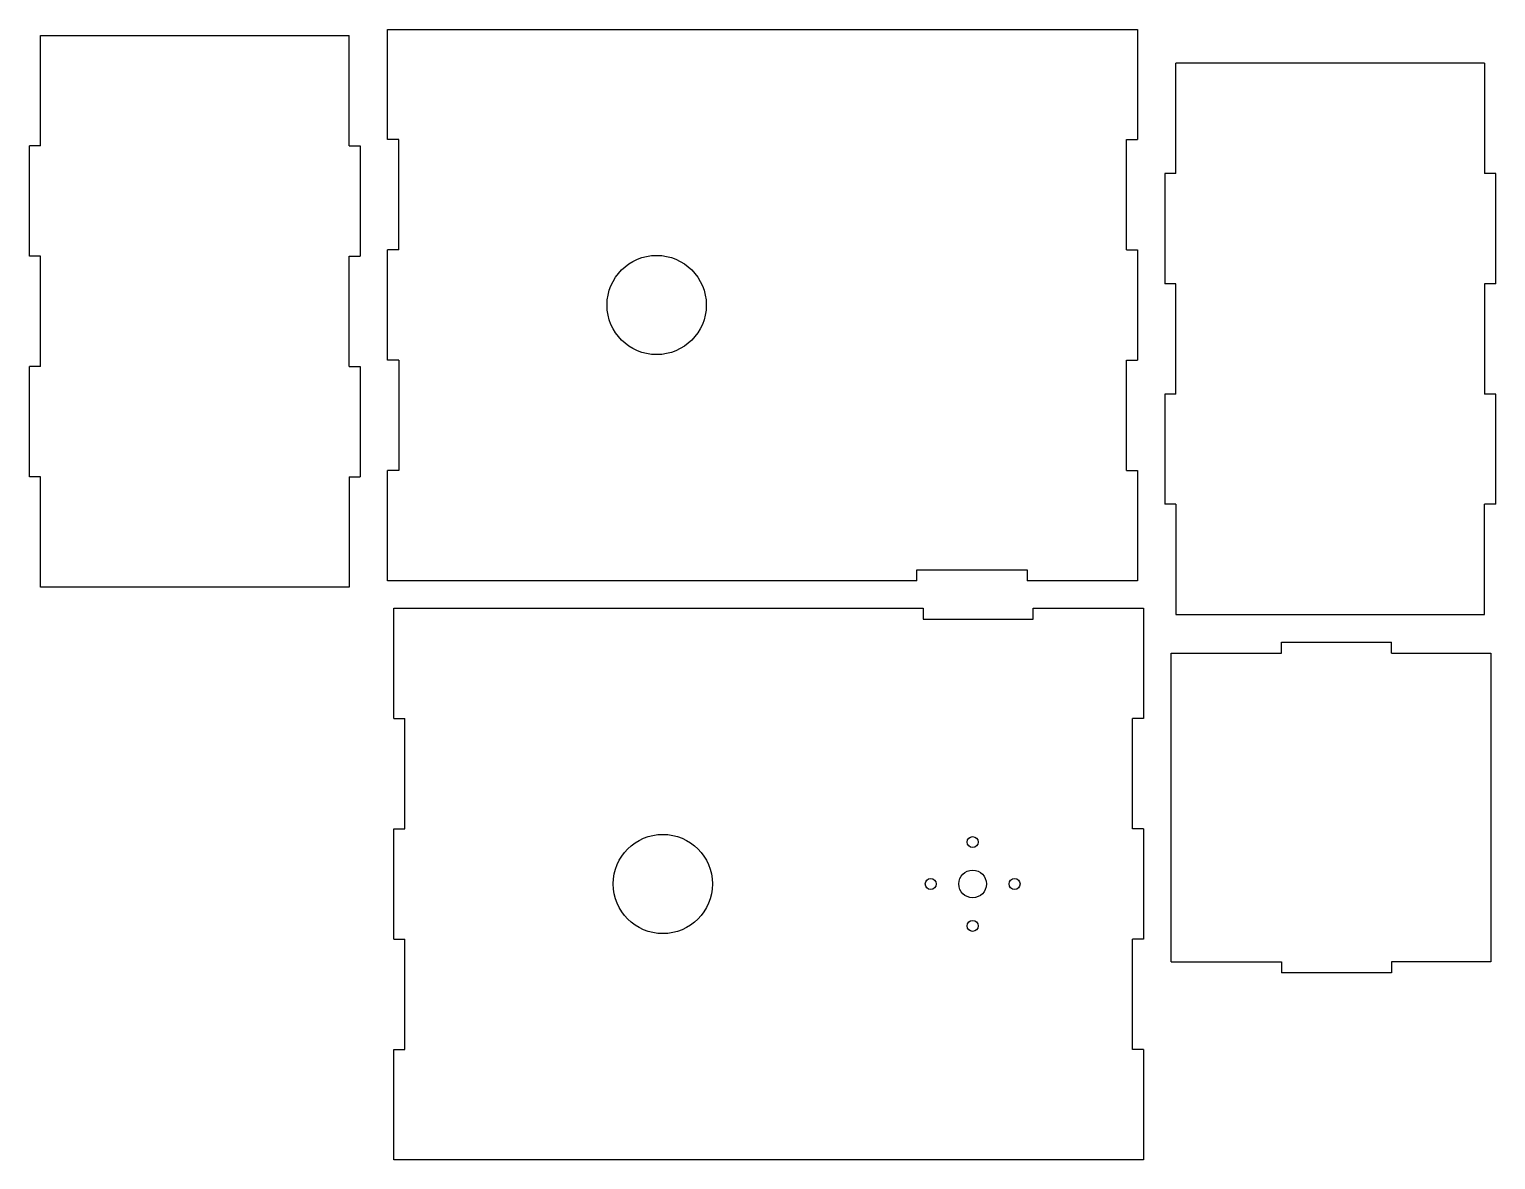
# Model space of a CAD drawing. Header units: millimetres. Extents: x 9 to 346, y 239 to 499.
import ezdxf

# ---------------------------------------------------------------- set-up
doc = ezdxf.new("R2010")
doc.units = ezdxf.units.MM

msp = doc.modelspace()

# ---------------------------------------------------------------- linework, layer by layer
at = {"color": 7, "linetype": 'Continuous', "lineweight": 25}
for p, q in [((11.1, 472.38), (11.1, 497.78)), ((11.1, 497.78), (82.22, 497.78)), ((82.22, 472.38), (82.22, 497.78)), ((91.11, 473.83), (91.11, 499.23)), ((91.11, 499.23), (263.83, 499.23)), ((263.83, 499.23), (263.83, 473.83)), ((272.72, 466.03), (272.72, 491.43)), ((343.84, 491.43), (272.72, 491.43)), ((343.84, 491.43), (343.84, 466.03)), ((93.65, 473.83), (91.11, 473.83)), ((93.65, 448.43), (93.65, 473.83)), ((261.29, 473.83), (263.83, 473.83)), ((261.29, 448.43), (261.29, 473.83)), ((8.56, 446.98), (8.56, 472.38)), ((11.1, 472.38), (8.56, 472.38)), ((82.22, 472.38), (84.76, 472.38)), ((84.76, 472.38), (84.76, 446.98)), ((270.18, 466.03), (270.18, 440.63)), ((272.72, 466.03), (270.18, 466.03)), ((346.38, 466.03), (343.84, 466.03)), ((346.38, 440.63), (346.38, 466.03)), ((11.1, 446.98), (8.56, 446.98)), ((11.1, 421.58), (11.1, 446.98)), ((82.22, 446.98), (84.76, 446.98)), ((82.22, 421.58), (82.22, 446.98)), ((91.11, 423.03), (91.11, 448.43)), ((93.65, 448.43), (91.11, 448.43)), ((261.29, 448.43), (263.83, 448.43)), ((263.83, 448.43), (263.83, 423.03)), ((272.72, 440.63), (270.18, 440.63)), ((272.72, 415.23), (272.72, 440.63)), ((346.38, 440.63), (343.84, 440.63)), ((343.84, 440.63), (343.84, 415.23)), ((93.65, 423.03), (91.11, 423.03)), ((93.65, 423.03), (93.65, 397.63)), ((261.29, 423.03), (263.83, 423.03)), ((261.29, 397.63), (261.29, 423.03)), ((8.56, 396.18), (8.56, 421.58)), ((11.1, 421.58), (8.56, 421.58)), ((82.22, 421.58), (84.76, 421.58)), ((84.76, 421.58), (84.76, 396.18)), ((270.18, 415.23), (270.18, 389.83)), ((272.72, 415.23), (270.18, 415.23)), ((346.38, 415.23), (343.84, 415.23)), ((346.38, 389.83), (346.38, 415.23)), ((11.1, 396.18), (8.56, 396.18)), ((11.1, 370.78), (11.1, 396.18)), ((82.22, 396.18), (84.76, 396.18)), ((82.22, 396.18), (82.22, 370.78)), ((91.11, 372.23), (91.11, 397.63)), ((93.65, 397.63), (91.11, 397.63)), ((261.29, 397.63), (263.83, 397.63)), ((263.83, 397.63), (263.83, 372.23)), ((272.72, 389.83), (270.18, 389.83)), ((272.72, 389.83), (272.72, 364.43)), ((346.38, 389.83), (343.84, 389.83)), ((343.84, 364.43), (343.84, 389.83)), ((213.03, 372.23), (91.11, 372.23)), ((213.03, 372.23), (213.03, 374.77)), ((213.03, 374.77), (238.43, 374.77)), ((238.43, 374.77), (238.43, 372.23)), ((263.83, 372.23), (238.43, 372.23)), ((82.22, 370.78), (11.1, 370.78)), ((92.53, 340.48), (92.53, 365.88)), ((92.53, 365.88), (214.45, 365.88)), ((214.45, 365.88), (214.45, 363.34)), ((239.85, 363.34), (239.85, 365.88)), ((239.85, 365.88), (265.25, 365.88)), ((265.25, 365.88), (265.25, 340.48)), ((214.45, 363.34), (239.85, 363.34)), ((272.72, 364.43), (343.84, 364.43)), ((271.6, 284.42), (271.6, 355.54)), ((271.6, 355.54), (297, 355.54)), ((297, 355.54), (297, 358.08)), ((297, 358.08), (322.4, 358.08)), ((322.4, 355.54), (322.4, 358.08)), ((322.4, 355.54), (345.26, 355.54)), ((345.26, 355.54), (345.26, 284.42)), ((92.53, 340.48), (95.07, 340.48)), ((95.07, 315.08), (95.07, 340.48)), ((265.25, 340.48), (262.71, 340.48)), ((262.71, 315.08), (262.71, 340.48)), ((92.53, 289.68), (92.53, 315.08)), ((92.53, 315.08), (95.07, 315.08)), ((265.25, 315.08), (262.71, 315.08)), ((265.25, 315.08), (265.25, 289.68)), ((92.53, 289.68), (95.07, 289.68)), ((95.07, 264.28), (95.07, 289.68)), ((265.25, 289.68), (262.71, 289.68)), ((262.71, 264.28), (262.71, 289.68)), ((271.6, 284.42), (297, 284.42)), ((297, 284.42), (297, 281.88)), ((345.26, 284.42), (322.4, 284.42)), ((322.4, 284.42), (322.4, 281.88)), ((322.4, 281.88), (297, 281.88)), ((92.53, 238.88), (92.53, 264.28)), ((92.53, 264.28), (95.07, 264.28)), ((265.25, 264.28), (262.71, 264.28)), ((265.25, 264.28), (265.25, 238.88)), ((265.25, 238.88), (92.53, 238.88))]:
    msp.add_line(p, q, dxfattribs=at)
for centre, radius in [((153.08, 435.73), 11.43), ((154.51, 302.38), 11.43), ((225.88, 312.03), 1.27), ((225.88, 302.38), 3.17), ((216.23, 302.38), 1.27), ((235.53, 302.38), 1.27), ((225.88, 292.73), 1.27)]:
    msp.add_circle(centre, radius, dxfattribs=at)

doc.saveas('drawing.dxf')
